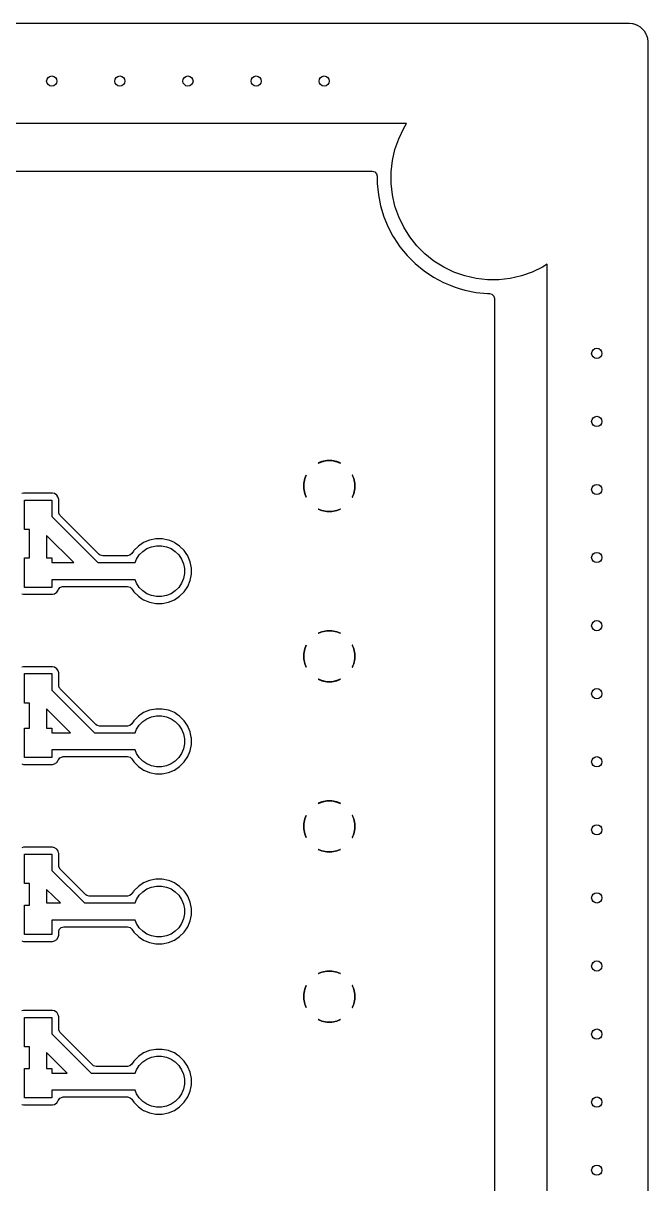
# Model space of a CAD drawing. Header units: inches. Extents: x 2.12 to 6.02, y -5.78 to -1.88.
# Drawn here: x 5.296 to 6.018, y -3.219 to -1.876 of the extents above; entities that cross this region are included whole.
import ezdxf

# ---------------------------------------------------------------- set-up
doc = ezdxf.new("R2010")
doc.units = ezdxf.units.IN
doc.header["$MEASUREMENT"] = 0
doc.layers.add('B.Cu', color=153, linetype='CONTINUOUS', true_color=0x4d7fc4)

msp = doc.modelspace()

# ---------------------------------------------------------------- linework, layer by layer
at = {"layer": 'B.Cu', "linetype": 'CONTINUOUS'}
for p, q in [((2.1382, -1.876), (5.9957, -1.876)), ((5.9957, -1.876), (5.9959, -1.876)), ((5.9959, -1.876), (5.9962, -1.876)), ((5.9962, -1.876), (5.9965, -1.876)), ((5.9965, -1.876), (6.0001, -1.8765)), ((6.0001, -1.8765), (6.0006, -1.8765)), ((6.0006, -1.8765), (6.0011, -1.8767)), ((6.0011, -1.8767), (6.0017, -1.8768)), ((6.0017, -1.8768), (6.0047, -1.8779)), ((6.0047, -1.8779), (6.0052, -1.8781)), ((6.0052, -1.8781), (6.0057, -1.8783)), ((6.0057, -1.8783), (6.0061, -1.8786)), ((6.0061, -1.8786), (6.0089, -1.8803)), ((6.0089, -1.8803), (6.0093, -1.8806)), ((6.0093, -1.8806), (6.0097, -1.8809)), ((6.0097, -1.8809), (6.0101, -1.8813)), ((6.0101, -1.8813), (6.0124, -1.8836)), ((6.0124, -1.8836), (6.0128, -1.884)), ((6.0128, -1.884), (6.0131, -1.8844)), ((6.0131, -1.8844), (6.0134, -1.8848)), ((6.0134, -1.8848), (6.0151, -1.8876)), ((6.0151, -1.8876), (6.0154, -1.888)), ((6.0154, -1.888), (6.0156, -1.8885)), ((6.0156, -1.8885), (6.0158, -1.889)), ((6.0158, -1.889), (6.0169, -1.892)), ((6.0169, -1.892), (6.017, -1.8926)), ((6.017, -1.8926), (6.0172, -1.8931)), ((6.0172, -1.8931), (6.0172, -1.8936)), ((6.0172, -1.8936), (6.0177, -1.8972)), ((6.0177, -1.8972), (6.0177, -1.8975)), ((6.0177, -1.8975), (6.0177, -1.8978)), ((6.0177, -1.8978), (6.0177, -1.898)), ((6.0177, -1.898), (6.0177, -5.7555)), ((5.739, -1.9921), (2.3948, -1.9921)), ((5.7298, -2.0096), (5.7356, -1.9976)), ((5.7356, -1.9976), (5.739, -1.9921)), ((5.7254, -2.0221), (5.7298, -2.0096)), ((5.7225, -2.035), (5.7254, -2.0221)), ((5.721, -2.0481), (5.7225, -2.035)), ((2.4347, -2.0472), (5.6992, -2.0472)), ((5.6992, -2.0472), (5.7021, -2.048)), ((5.7021, -2.048), (5.7043, -2.0502)), ((5.7043, -2.0502), (5.7051, -2.0531)), ((5.7051, -2.0531), (5.7051, -2.0613)), ((5.721, -2.0614), (5.721, -2.0481)), ((5.7051, -2.0613), (5.7063, -2.0744)), ((5.7225, -2.0745), (5.721, -2.0614)), ((5.7063, -2.0744), (5.7063, -2.0744)), ((5.7063, -2.0744), (5.7089, -2.0873)), ((5.7254, -2.0875), (5.7225, -2.0745)), ((5.7089, -2.0873), (5.7089, -2.0873)), ((5.7089, -2.0873), (5.7127, -2.0999)), ((5.7298, -2.1), (5.7254, -2.0875)), ((5.7127, -2.0999), (5.7127, -2.0999)), ((5.7127, -2.0999), (5.7178, -2.1121)), ((5.7356, -2.1119), (5.7298, -2.1)), ((5.7178, -2.1121), (5.7178, -2.1121)), ((5.7178, -2.1121), (5.7232, -2.1223)), ((5.7426, -2.1231), (5.7356, -2.1119)), ((5.7232, -2.1223), (5.724, -2.1237)), ((5.724, -2.1237), (5.7313, -2.1346)), ((5.7509, -2.1335), (5.7426, -2.1231)), ((5.7602, -2.1428), (5.7509, -2.1335)), ((5.7313, -2.1346), (5.7396, -2.1448)), ((5.7396, -2.1448), (5.7489, -2.1541)), ((5.7706, -2.1511), (5.7602, -2.1428)), ((5.7489, -2.1541), (5.7591, -2.1624)), ((5.7818, -2.1581), (5.7706, -2.1511)), ((5.7937, -2.1639), (5.7818, -2.1581)), ((5.8961, -2.1581), (5.8841, -2.1639)), ((5.9016, -2.1547), (5.8961, -2.1581)), ((5.9016, -5.4989), (5.9016, -2.1547)), ((5.7591, -2.1624), (5.77, -2.1697)), ((5.77, -2.1697), (5.77, -2.1697)), ((5.77, -2.1697), (5.7816, -2.1759)), ((5.8062, -2.1683), (5.7937, -2.1639)), ((5.8192, -2.1712), (5.8062, -2.1683)), ((5.8323, -2.1727), (5.8192, -2.1712)), ((5.8456, -2.1727), (5.8323, -2.1727)), ((5.8587, -2.1712), (5.8456, -2.1727)), ((5.8716, -2.1683), (5.8587, -2.1712)), ((5.8841, -2.1639), (5.8716, -2.1683)), ((5.7816, -2.1759), (5.7816, -2.1759)), ((5.7816, -2.1759), (5.7816, -2.1759)), ((5.7816, -2.1759), (5.7892, -2.1791)), ((5.7892, -2.1791), (5.7938, -2.181)), ((5.7938, -2.181), (5.7938, -2.181)), ((5.7938, -2.181), (5.7938, -2.181)), ((5.7938, -2.181), (5.7997, -2.1828)), ((5.7997, -2.1828), (5.8064, -2.1848)), ((5.8064, -2.1848), (5.8064, -2.1848)), ((5.8064, -2.1848), (5.8064, -2.1848)), ((5.8064, -2.1848), (5.8193, -2.1874)), ((5.8193, -2.1874), (5.8324, -2.1886)), ((5.8324, -2.1886), (5.8324, -2.1886)), ((5.8324, -2.1886), (5.8347, -2.1886)), ((5.8347, -2.1886), (5.8376, -2.1894)), ((5.8376, -2.1894), (5.8398, -2.1916)), ((5.8398, -2.1916), (5.8406, -2.1945)), ((5.8406, -2.1945), (5.8406, -3.5181)), ((5.641, -2.383), (5.6368, -2.3847)), ((5.6368, -2.3847), (5.637, -2.3848)), ((5.637, -2.3848), (5.641, -2.3832)), ((5.6467, -2.3819), (5.641, -2.383)), ((5.641, -2.3832), (5.6467, -2.382)), ((5.641, -2.383), (5.641, -2.383)), ((5.6525, -2.3819), (5.6467, -2.3819)), ((5.6467, -2.382), (5.6525, -2.382)), ((5.6582, -2.383), (5.6525, -2.3819)), ((5.6525, -2.382), (5.6582, -2.3832)), ((5.6624, -2.3847), (5.6582, -2.383)), ((5.6582, -2.383), (5.6582, -2.383)), ((5.6582, -2.3832), (5.6623, -2.3848)), ((5.6623, -2.3848), (5.6624, -2.3847)), ((5.6624, -2.3847), (5.6624, -2.3847)), ((5.6212, -2.4028), (5.6201, -2.4085)), ((5.6202, -2.4085), (5.6214, -2.4028)), ((5.6229, -2.3987), (5.6212, -2.4028)), ((5.6212, -2.4028), (5.6212, -2.4028)), ((5.6214, -2.4028), (5.623, -2.3988)), ((5.623, -2.3988), (5.6229, -2.3987)), ((5.6763, -2.3987), (5.6762, -2.3988)), ((5.6762, -2.3988), (5.6779, -2.4028)), ((5.678, -2.4028), (5.6763, -2.3987)), ((5.6779, -2.4028), (5.679, -2.4085)), ((5.6791, -2.4085), (5.678, -2.4028)), ((5.6201, -2.4085), (5.6201, -2.4143)), ((5.6201, -2.4143), (5.6212, -2.42)), ((5.6202, -2.4143), (5.6202, -2.4085)), ((5.6214, -2.42), (5.6202, -2.4143)), ((5.679, -2.4143), (5.6779, -2.42)), ((5.678, -2.42), (5.6791, -2.4143)), ((5.679, -2.4085), (5.679, -2.4143)), ((5.6791, -2.4143), (5.6791, -2.4085)), ((5.2963, -2.4197), (5.294, -2.4202)), ((5.3296, -2.4197), (5.2963, -2.4197)), ((5.2971, -2.4617), (5.2971, -2.4276)), ((5.2971, -2.4276), (5.3289, -2.4276)), ((5.3289, -2.4276), (5.3289, -2.4468)), ((5.3319, -2.4202), (5.3296, -2.4197)), ((5.3345, -2.4219), (5.3319, -2.4202)), ((5.3319, -2.4202), (5.3319, -2.4202)), ((5.3357, -2.4237), (5.3345, -2.4219)), ((5.3363, -2.4246), (5.3357, -2.4237)), ((5.3368, -2.4269), (5.3363, -2.4246)), ((5.3368, -2.4411), (5.3368, -2.4269)), ((5.6212, -2.42), (5.6212, -2.42)), ((5.6212, -2.42), (5.6229, -2.4242)), ((5.623, -2.4241), (5.6214, -2.42)), ((5.6229, -2.4242), (5.623, -2.4241)), ((5.6229, -2.4242), (5.6229, -2.4242)), ((5.6779, -2.42), (5.6762, -2.4241)), ((5.6762, -2.4241), (5.6763, -2.4242)), ((5.6763, -2.4242), (5.678, -2.42)), ((5.6763, -2.4242), (5.6763, -2.4242)), ((5.678, -2.42), (5.678, -2.42)), ((5.337, -2.4426), (5.3368, -2.4411)), ((5.3373, -2.4433), (5.337, -2.4426)), ((5.3375, -2.4441), (5.3373, -2.4433)), ((5.637, -2.438), (5.6368, -2.4381)), ((5.6368, -2.4381), (5.641, -2.4398)), ((5.641, -2.4397), (5.637, -2.438)), ((5.6467, -2.4408), (5.641, -2.4397)), ((5.641, -2.4398), (5.6467, -2.4409)), ((5.6525, -2.4408), (5.6467, -2.4408)), ((5.6467, -2.4409), (5.6525, -2.4409)), ((5.6582, -2.4397), (5.6525, -2.4408)), ((5.6525, -2.4409), (5.6582, -2.4398)), ((5.6623, -2.438), (5.6582, -2.4397)), ((5.6582, -2.4398), (5.6624, -2.4381)), ((5.6582, -2.4398), (5.6582, -2.4398)), ((5.6624, -2.4381), (5.6623, -2.438)), ((5.6624, -2.4381), (5.6624, -2.4381)), ((5.3289, -2.4468), (5.382, -2.5)), ((5.3381, -2.4446), (5.3375, -2.4441)), ((5.3385, -2.4453), (5.3381, -2.4446)), ((5.3836, -2.4904), (5.3385, -2.4453)), ((5.3031, -2.4617), (5.2971, -2.4617)), ((5.3031, -2.4946), (5.3031, -2.4617)), ((5.3542, -2.5), (5.3228, -2.4686)), ((5.3228, -2.4686), (5.3228, -2.4946)), ((5.4289, -2.4808), (5.4237, -2.486)), ((5.435, -2.4767), (5.4289, -2.4808)), ((5.4289, -2.4808), (5.4289, -2.4808)), ((5.4418, -2.4739), (5.435, -2.4767)), ((5.435, -2.4767), (5.435, -2.4767)), ((5.4388, -2.4838), (5.4442, -2.4816)), ((5.4491, -2.4724), (5.4418, -2.4739)), ((5.4442, -2.4816), (5.4499, -2.4805)), ((5.4564, -2.4724), (5.4491, -2.4724)), ((5.4499, -2.4805), (5.4557, -2.4805)), ((5.4557, -2.4805), (5.4613, -2.4816)), ((5.4637, -2.4739), (5.4564, -2.4724)), ((5.4613, -2.4816), (5.4667, -2.4838)), ((5.4651, -2.4744), (5.4637, -2.4739)), ((5.4637, -2.4739), (5.4637, -2.4739)), ((5.4637, -2.4739), (5.4637, -2.4739)), ((5.4705, -2.4767), (5.4651, -2.4744)), ((5.4716, -2.4774), (5.4705, -2.4767)), ((5.4705, -2.4767), (5.4705, -2.4767)), ((5.4766, -2.4808), (5.4716, -2.4774)), ((5.4818, -2.486), (5.4766, -2.4808)), ((5.2971, -2.5286), (5.2971, -2.4946)), ((5.2971, -2.4946), (5.3031, -2.4946)), ((5.3228, -2.4946), (5.3289, -2.4946)), ((5.3289, -2.4946), (5.3289, -2.5)), ((5.3848, -2.4913), (5.3836, -2.4904)), ((5.3877, -2.4921), (5.3848, -2.4913)), ((5.4165, -2.4921), (5.3877, -2.4921)), ((5.4191, -2.4915), (5.4165, -2.4921)), ((5.4213, -2.4895), (5.4191, -2.4915)), ((5.4214, -2.4894), (5.4213, -2.4895)), ((5.4232, -2.4867), (5.4214, -2.4894)), ((5.4237, -2.486), (5.4232, -2.4867)), ((5.4237, -2.486), (5.4237, -2.486)), ((5.425, -2.5), (5.4267, -2.4959)), ((5.4267, -2.4959), (5.4299, -2.4911)), ((5.4299, -2.4911), (5.434, -2.487)), ((5.434, -2.487), (5.4388, -2.4838)), ((5.4667, -2.4838), (5.4715, -2.487)), ((5.4715, -2.487), (5.4756, -2.4911)), ((5.4756, -2.4911), (5.4788, -2.4959)), ((5.4788, -2.4959), (5.481, -2.5013)), ((5.4841, -2.4894), (5.4818, -2.486)), ((5.4859, -2.4921), (5.4841, -2.4894)), ((5.4864, -2.4933), (5.4859, -2.4921)), ((5.4859, -2.4921), (5.4859, -2.4921)), ((5.4887, -2.4989), (5.4864, -2.4933)), ((5.3289, -2.5), (5.3542, -2.5)), ((5.382, -2.5), (5.425, -2.5)), ((5.481, -2.5013), (5.4821, -2.5069)), ((5.4821, -2.5069), (5.4821, -2.5127)), ((5.4902, -2.5062), (5.4887, -2.4989)), ((5.4902, -2.5135), (5.4902, -2.5062)), ((5.378, -2.5197), (5.3289, -2.5197)), ((5.3289, -2.5197), (5.3289, -2.5286)), ((5.425, -2.5197), (5.378, -2.5197)), ((5.4267, -2.5238), (5.425, -2.5197)), ((5.4299, -2.5286), (5.4267, -2.5238)), ((5.4788, -2.5238), (5.4756, -2.5286)), ((5.481, -2.5184), (5.4788, -2.5238)), ((5.4821, -2.5127), (5.481, -2.5184)), ((5.4859, -2.5276), (5.4887, -2.5208)), ((5.4887, -2.5208), (5.4902, -2.5135)), ((5.294, -2.536), (5.2963, -2.5365)), ((5.2963, -2.5365), (5.3296, -2.5365)), ((5.3289, -2.5286), (5.2971, -2.5286)), ((5.3296, -2.5365), (5.3319, -2.536)), ((5.3319, -2.536), (5.3345, -2.5343)), ((5.3345, -2.5343), (5.3363, -2.5317)), ((5.3363, -2.5317), (5.3365, -2.5312)), ((5.3363, -2.5317), (5.3363, -2.5317)), ((5.3365, -2.5312), (5.3383, -2.5288)), ((5.3383, -2.5288), (5.3411, -2.5276)), ((5.3411, -2.5276), (5.3419, -2.5276)), ((5.3419, -2.5276), (5.3756, -2.5276)), ((5.3756, -2.5276), (5.4165, -2.5276)), ((5.4165, -2.5276), (5.4194, -2.5284)), ((5.4194, -2.5284), (5.4213, -2.5302)), ((5.4213, -2.5302), (5.4237, -2.5337)), ((5.4237, -2.5337), (5.4289, -2.5389)), ((5.434, -2.5327), (5.4299, -2.5286)), ((5.4388, -2.5359), (5.434, -2.5327)), ((5.4442, -2.5381), (5.4388, -2.5359)), ((5.4667, -2.5359), (5.4613, -2.5381)), ((5.4715, -2.5327), (5.4667, -2.5359)), ((5.4756, -2.5286), (5.4715, -2.5327)), ((5.4766, -2.5389), (5.4818, -2.5337)), ((5.4818, -2.5337), (5.4859, -2.5276)), ((5.4289, -2.5389), (5.4327, -2.5415)), ((5.4327, -2.5415), (5.435, -2.543)), ((5.435, -2.543), (5.435, -2.543)), ((5.435, -2.543), (5.4359, -2.5434)), ((5.4359, -2.5434), (5.4418, -2.5458)), ((5.4418, -2.5458), (5.4491, -2.5473)), ((5.4499, -2.5392), (5.4442, -2.5381)), ((5.4491, -2.5473), (5.4564, -2.5473)), ((5.4557, -2.5392), (5.4499, -2.5392)), ((5.4613, -2.5381), (5.4557, -2.5392)), ((5.4564, -2.5473), (5.4637, -2.5458)), ((5.4637, -2.5458), (5.4705, -2.543)), ((5.4705, -2.543), (5.4766, -2.5389)), ((5.641, -2.5799), (5.6368, -2.5816)), ((5.6368, -2.5816), (5.637, -2.5817)), ((5.637, -2.5817), (5.641, -2.58)), ((5.6467, -2.5787), (5.641, -2.5799)), ((5.641, -2.58), (5.6467, -2.5789)), ((5.641, -2.5799), (5.641, -2.5799)), ((5.6525, -2.5787), (5.6467, -2.5787)), ((5.6467, -2.5789), (5.6525, -2.5789)), ((5.6582, -2.5799), (5.6525, -2.5787)), ((5.6525, -2.5789), (5.6582, -2.58)), ((5.6624, -2.5816), (5.6582, -2.5799)), ((5.6582, -2.5799), (5.6582, -2.5799)), ((5.6582, -2.58), (5.6623, -2.5817)), ((5.6623, -2.5817), (5.6624, -2.5816)), ((5.6624, -2.5816), (5.6624, -2.5816)), ((5.6212, -2.5997), (5.6201, -2.6054)), ((5.6202, -2.6054), (5.6214, -2.5997)), ((5.6229, -2.5955), (5.6212, -2.5997)), ((5.6212, -2.5997), (5.6212, -2.5997)), ((5.6214, -2.5997), (5.623, -2.5956)), ((5.623, -2.5956), (5.6229, -2.5955)), ((5.6763, -2.5955), (5.6762, -2.5956)), ((5.6762, -2.5956), (5.6779, -2.5997)), ((5.678, -2.5997), (5.6763, -2.5955)), ((5.6779, -2.5997), (5.679, -2.6054)), ((5.6791, -2.6054), (5.678, -2.5997)), ((5.6201, -2.6054), (5.6201, -2.6112)), ((5.6201, -2.6112), (5.6212, -2.6169)), ((5.6202, -2.6112), (5.6202, -2.6054)), ((5.6214, -2.6168), (5.6202, -2.6112)), ((5.6212, -2.6169), (5.6212, -2.6169)), ((5.6212, -2.6169), (5.6229, -2.621)), ((5.623, -2.6209), (5.6214, -2.6168)), ((5.6779, -2.6168), (5.6762, -2.6209)), ((5.6763, -2.621), (5.678, -2.6169)), ((5.679, -2.6112), (5.6779, -2.6168)), ((5.678, -2.6169), (5.6791, -2.6112)), ((5.678, -2.6169), (5.678, -2.6169)), ((5.679, -2.6054), (5.679, -2.6112)), ((5.6791, -2.6112), (5.6791, -2.6054)), ((5.2963, -2.6205), (5.294, -2.621)), ((5.3296, -2.6205), (5.2963, -2.6205)), ((5.2971, -2.6624), (5.2971, -2.6284)), ((5.2971, -2.6284), (5.3289, -2.6284)), ((5.3289, -2.6284), (5.3289, -2.6474)), ((5.3319, -2.621), (5.3296, -2.6205)), ((5.332, -2.621), (5.3319, -2.621)), ((5.3345, -2.6227), (5.332, -2.621)), ((5.3361, -2.6251), (5.3345, -2.6227)), ((5.3363, -2.6253), (5.3361, -2.6251)), ((5.3368, -2.6276), (5.3363, -2.6253)), ((5.3368, -2.6417), (5.3368, -2.6276)), ((5.6229, -2.621), (5.623, -2.6209)), ((5.6229, -2.621), (5.6229, -2.621)), ((5.6762, -2.6209), (5.6763, -2.621)), ((5.6763, -2.621), (5.6763, -2.621)), ((5.337, -2.6432), (5.3368, -2.6417)), ((5.3373, -2.6439), (5.337, -2.6432)), ((5.3375, -2.6446), (5.3373, -2.6439)), ((5.3381, -2.6452), (5.3375, -2.6446)), ((5.637, -2.6348), (5.6368, -2.6349)), ((5.6368, -2.6349), (5.641, -2.6367)), ((5.641, -2.6365), (5.637, -2.6348)), ((5.6467, -2.6377), (5.641, -2.6365)), ((5.641, -2.6367), (5.6467, -2.6378)), ((5.6525, -2.6377), (5.6467, -2.6377)), ((5.6467, -2.6378), (5.6525, -2.6378)), ((5.6582, -2.6365), (5.6525, -2.6377)), ((5.6525, -2.6378), (5.6582, -2.6367)), ((5.6623, -2.6348), (5.6582, -2.6365)), ((5.6582, -2.6367), (5.6624, -2.6349)), ((5.6582, -2.6367), (5.6582, -2.6367)), ((5.6624, -2.6349), (5.6623, -2.6348)), ((5.6624, -2.6349), (5.6624, -2.6349)), ((5.3289, -2.6474), (5.3783, -2.6969)), ((5.3385, -2.6458), (5.3381, -2.6452)), ((5.3799, -2.6872), (5.3385, -2.6458)), ((5.3031, -2.6624), (5.2971, -2.6624)), ((5.3031, -2.6914), (5.3031, -2.6624)), ((5.3505, -2.6969), (5.3228, -2.6692)), ((5.3228, -2.6692), (5.3228, -2.6914)), ((5.4418, -2.6707), (5.435, -2.6735)), ((5.4491, -2.6693), (5.4418, -2.6707)), ((5.4564, -2.6693), (5.4491, -2.6693)), ((5.4637, -2.6707), (5.4564, -2.6693)), ((5.4649, -2.6712), (5.4637, -2.6707)), ((5.4637, -2.6707), (5.4637, -2.6707)), ((5.4637, -2.6707), (5.4637, -2.6707)), ((5.4705, -2.6735), (5.4649, -2.6712)), ((5.4237, -2.6828), (5.4213, -2.6863)), ((5.4289, -2.6776), (5.4237, -2.6828)), ((5.4237, -2.6828), (5.4237, -2.6828)), ((5.435, -2.6735), (5.4289, -2.6776)), ((5.4289, -2.6776), (5.4289, -2.6776)), ((5.4299, -2.688), (5.434, -2.6839)), ((5.434, -2.6839), (5.4388, -2.6807)), ((5.435, -2.6735), (5.435, -2.6735)), ((5.4388, -2.6807), (5.4442, -2.6784)), ((5.4442, -2.6784), (5.4499, -2.6773)), ((5.4499, -2.6773), (5.4557, -2.6773)), ((5.4557, -2.6773), (5.4613, -2.6784)), ((5.4613, -2.6784), (5.4667, -2.6807)), ((5.4667, -2.6807), (5.4715, -2.6839)), ((5.4742, -2.676), (5.4705, -2.6735)), ((5.4705, -2.6735), (5.4705, -2.6735)), ((5.4715, -2.6839), (5.4756, -2.688)), ((5.4766, -2.6776), (5.4742, -2.676)), ((5.4818, -2.6828), (5.4766, -2.6776)), ((5.4838, -2.6857), (5.4818, -2.6828)), ((5.2971, -2.7254), (5.2971, -2.6914)), ((5.2971, -2.6914), (5.3031, -2.6914)), ((5.3228, -2.6914), (5.3289, -2.6914)), ((5.3289, -2.6914), (5.3289, -2.6969)), ((5.3289, -2.6969), (5.3505, -2.6969)), ((5.3783, -2.6969), (5.425, -2.6969)), ((5.3811, -2.6882), (5.3799, -2.6872)), ((5.384, -2.689), (5.3811, -2.6882)), ((5.4165, -2.689), (5.384, -2.689)), ((5.4191, -2.6884), (5.4165, -2.689)), ((5.4213, -2.6863), (5.4191, -2.6884)), ((5.425, -2.6969), (5.4267, -2.6928)), ((5.4267, -2.6928), (5.4299, -2.688)), ((5.4756, -2.688), (5.4788, -2.6928)), ((5.4788, -2.6928), (5.481, -2.6981)), ((5.481, -2.6981), (5.4821, -2.7038)), ((5.4859, -2.689), (5.4838, -2.6857)), ((5.4865, -2.6903), (5.4859, -2.689)), ((5.4859, -2.689), (5.4859, -2.689)), ((5.4887, -2.6958), (5.4865, -2.6903)), ((5.4892, -2.6979), (5.4887, -2.6958)), ((5.49, -2.702), (5.4892, -2.6979)), ((5.4821, -2.7096), (5.481, -2.7153)), ((5.4821, -2.7038), (5.4821, -2.7096)), ((5.4887, -2.7176), (5.4902, -2.7104)), ((5.4902, -2.703), (5.49, -2.702)), ((5.4902, -2.7104), (5.4902, -2.703)), ((5.3743, -2.7165), (5.3289, -2.7165)), ((5.3289, -2.7165), (5.3289, -2.7254)), ((5.3383, -2.7256), (5.3411, -2.7245)), ((5.3411, -2.7245), (5.3419, -2.7244)), ((5.3419, -2.7244), (5.3719, -2.7244)), ((5.3719, -2.7244), (5.4165, -2.7244)), ((5.425, -2.7165), (5.3743, -2.7165)), ((5.4165, -2.7244), (5.4194, -2.7252)), ((5.4194, -2.7252), (5.4213, -2.727)), ((5.4267, -2.7206), (5.425, -2.7165)), ((5.4299, -2.7254), (5.4267, -2.7206)), ((5.4788, -2.7206), (5.4756, -2.7254)), ((5.481, -2.7153), (5.4788, -2.7206)), ((5.4818, -2.7305), (5.4859, -2.7244)), ((5.4859, -2.7244), (5.4887, -2.7176)), ((5.294, -2.7329), (5.2963, -2.7333)), ((5.2963, -2.7333), (5.3296, -2.7333)), ((5.3289, -2.7254), (5.2971, -2.7254)), ((5.3296, -2.7333), (5.3319, -2.7329)), ((5.3319, -2.7329), (5.3345, -2.7311)), ((5.3345, -2.7311), (5.3363, -2.7285)), ((5.3363, -2.7285), (5.3365, -2.7281)), ((5.3363, -2.7285), (5.3363, -2.7285)), ((5.3365, -2.7281), (5.3383, -2.7256)), ((5.4213, -2.727), (5.4237, -2.7305)), ((5.4237, -2.7305), (5.4289, -2.7358)), ((5.4289, -2.7358), (5.4328, -2.7384)), ((5.434, -2.7295), (5.4299, -2.7254)), ((5.4328, -2.7384), (5.435, -2.7399)), ((5.4388, -2.7327), (5.434, -2.7295)), ((5.4442, -2.7349), (5.4388, -2.7327)), ((5.4499, -2.7361), (5.4442, -2.7349)), ((5.4557, -2.7361), (5.4499, -2.7361)), ((5.4613, -2.7349), (5.4557, -2.7361)), ((5.4667, -2.7327), (5.4613, -2.7349)), ((5.4715, -2.7295), (5.4667, -2.7327)), ((5.4705, -2.7399), (5.4766, -2.7358)), ((5.4756, -2.7254), (5.4715, -2.7295)), ((5.4766, -2.7358), (5.4818, -2.7305)), ((5.435, -2.7399), (5.435, -2.7399)), ((5.435, -2.7399), (5.4351, -2.7399)), ((5.4351, -2.7399), (5.4418, -2.7427)), ((5.4418, -2.7427), (5.4491, -2.7441)), ((5.4491, -2.7441), (5.4564, -2.7441)), ((5.4564, -2.7441), (5.4637, -2.7427)), ((5.4637, -2.7427), (5.4705, -2.7399)), ((5.641, -2.7767), (5.6368, -2.7784)), ((5.6368, -2.7784), (5.637, -2.7786)), ((5.637, -2.7786), (5.641, -2.7769)), ((5.6467, -2.7756), (5.641, -2.7767)), ((5.641, -2.7769), (5.6467, -2.7757)), ((5.641, -2.7767), (5.641, -2.7767)), ((5.6525, -2.7756), (5.6467, -2.7756)), ((5.6467, -2.7757), (5.6525, -2.7757)), ((5.6582, -2.7767), (5.6525, -2.7756)), ((5.6525, -2.7757), (5.6582, -2.7769)), ((5.6624, -2.7784), (5.6582, -2.7767)), ((5.6582, -2.7767), (5.6582, -2.7767)), ((5.6582, -2.7769), (5.6623, -2.7786)), ((5.6623, -2.7786), (5.6624, -2.7784)), ((5.6624, -2.7784), (5.6624, -2.7784)), ((5.6229, -2.7924), (5.6212, -2.7965)), ((5.623, -2.7925), (5.6229, -2.7924)), ((5.6763, -2.7924), (5.6762, -2.7925)), ((5.678, -2.7965), (5.6763, -2.7924)), ((5.6212, -2.7965), (5.6201, -2.8022)), ((5.6201, -2.8022), (5.6201, -2.808)), ((5.6202, -2.8022), (5.6214, -2.7965)), ((5.6202, -2.808), (5.6202, -2.8022)), ((5.6212, -2.7965), (5.6212, -2.7965)), ((5.6214, -2.7965), (5.623, -2.7925)), ((5.6762, -2.7925), (5.6779, -2.7965)), ((5.6779, -2.7965), (5.679, -2.8022)), ((5.6791, -2.8022), (5.678, -2.7965)), ((5.679, -2.8022), (5.679, -2.808)), ((5.6791, -2.808), (5.6791, -2.8022)), ((5.6201, -2.808), (5.6212, -2.8137)), ((5.6214, -2.8137), (5.6202, -2.808)), ((5.6212, -2.8137), (5.6212, -2.8137)), ((5.6212, -2.8137), (5.6229, -2.8179)), ((5.623, -2.8178), (5.6214, -2.8137)), ((5.6229, -2.8179), (5.623, -2.8178)), ((5.6229, -2.8179), (5.6229, -2.8179)), ((5.6779, -2.8137), (5.6762, -2.8178)), ((5.6762, -2.8178), (5.6763, -2.8179)), ((5.6763, -2.8179), (5.678, -2.8137)), ((5.6763, -2.8179), (5.6763, -2.8179)), ((5.679, -2.808), (5.6779, -2.8137)), ((5.678, -2.8137), (5.6791, -2.808)), ((5.678, -2.8137), (5.678, -2.8137)), ((5.2963, -2.8292), (5.294, -2.8297)), ((5.3296, -2.8292), (5.2963, -2.8292)), ((5.3319, -2.8297), (5.3296, -2.8292)), ((5.3345, -2.8314), (5.3319, -2.8297)), ((5.3319, -2.8297), (5.3319, -2.8297)), ((5.3357, -2.8331), (5.3345, -2.8314)), ((5.3345, -2.8314), (5.3345, -2.8314)), ((5.637, -2.8317), (5.6368, -2.8318)), ((5.6368, -2.8318), (5.641, -2.8335)), ((5.641, -2.8334), (5.637, -2.8317)), ((5.6623, -2.8317), (5.6582, -2.8334)), ((5.6582, -2.8335), (5.6624, -2.8318)), ((5.6624, -2.8318), (5.6623, -2.8317)), ((5.6624, -2.8318), (5.6624, -2.8318)), ((5.2971, -2.8711), (5.2971, -2.8371)), ((5.2971, -2.8371), (5.3289, -2.8371)), ((5.3289, -2.8371), (5.3289, -2.856)), ((5.3363, -2.834), (5.3357, -2.8331)), ((5.3357, -2.8331), (5.3357, -2.8331)), ((5.3366, -2.8356), (5.3363, -2.834)), ((5.3363, -2.834), (5.3363, -2.834)), ((5.3368, -2.8363), (5.3366, -2.8356)), ((5.3368, -2.8503), (5.3368, -2.8363)), ((5.6467, -2.8345), (5.641, -2.8334)), ((5.641, -2.8335), (5.6467, -2.8346)), ((5.6525, -2.8345), (5.6467, -2.8345)), ((5.6467, -2.8346), (5.6525, -2.8346)), ((5.6582, -2.8334), (5.6525, -2.8345)), ((5.6525, -2.8346), (5.6582, -2.8335)), ((5.6582, -2.8335), (5.6582, -2.8335)), ((5.3289, -2.856), (5.3665, -2.8937)), ((5.337, -2.8519), (5.3368, -2.8503)), ((5.3385, -2.8545), (5.337, -2.8519)), ((5.3681, -2.8841), (5.3385, -2.8545)), ((5.3031, -2.8711), (5.2971, -2.8711)), ((5.3031, -2.8961), (5.3031, -2.8711)), ((5.435, -2.8704), (5.4289, -2.8745)), ((5.4418, -2.8676), (5.435, -2.8704)), ((5.435, -2.8704), (5.435, -2.8704)), ((5.4491, -2.8661), (5.4418, -2.8676)), ((5.4564, -2.8661), (5.4491, -2.8661)), ((5.4637, -2.8676), (5.4564, -2.8661)), ((5.4651, -2.8681), (5.4637, -2.8676)), ((5.4637, -2.8676), (5.4637, -2.8676)), ((5.4637, -2.8676), (5.4637, -2.8676)), ((5.4705, -2.8704), (5.4651, -2.8681)), ((5.4727, -2.8719), (5.4705, -2.8704)), ((5.4705, -2.8704), (5.4705, -2.8704)), ((5.4766, -2.8745), (5.4727, -2.8719)), ((5.3387, -2.8937), (5.3228, -2.8779)), ((5.3228, -2.8779), (5.3228, -2.8937)), ((5.3693, -2.885), (5.3681, -2.8841)), ((5.3722, -2.8858), (5.3693, -2.885)), ((5.4165, -2.8858), (5.3722, -2.8858)), ((5.4191, -2.8852), (5.4165, -2.8858)), ((5.4213, -2.8832), (5.4191, -2.8852)), ((5.4215, -2.8829), (5.4213, -2.8832)), ((5.4232, -2.8804), (5.4215, -2.8829)), ((5.4237, -2.8797), (5.4232, -2.8804)), ((5.4289, -2.8745), (5.4237, -2.8797)), ((5.4237, -2.8797), (5.4237, -2.8797)), ((5.4267, -2.8896), (5.4299, -2.8848)), ((5.4289, -2.8745), (5.4289, -2.8745)), ((5.4299, -2.8848), (5.434, -2.8807)), ((5.434, -2.8807), (5.4388, -2.8775)), ((5.4388, -2.8775), (5.4442, -2.8753)), ((5.4442, -2.8753), (5.4499, -2.8742)), ((5.4499, -2.8742), (5.4557, -2.8742)), ((5.4557, -2.8742), (5.4613, -2.8753)), ((5.4613, -2.8753), (5.4667, -2.8775)), ((5.4667, -2.8775), (5.4715, -2.8807)), ((5.4715, -2.8807), (5.4756, -2.8848)), ((5.4756, -2.8848), (5.4788, -2.8896)), ((5.4818, -2.8797), (5.4766, -2.8745)), ((5.4837, -2.8825), (5.4818, -2.8797)), ((5.4859, -2.8858), (5.4837, -2.8825)), ((5.4887, -2.8926), (5.4859, -2.8858)), ((5.4859, -2.8858), (5.4859, -2.8858)), ((5.2971, -2.9302), (5.2971, -2.8961)), ((5.2971, -2.8961), (5.3031, -2.8961)), ((5.3228, -2.8937), (5.3387, -2.8937)), ((5.3665, -2.8937), (5.425, -2.8937)), ((5.425, -2.8937), (5.4267, -2.8896)), ((5.4788, -2.8896), (5.481, -2.895)), ((5.481, -2.895), (5.4821, -2.9006)), ((5.4902, -2.8999), (5.4887, -2.8926)), ((5.481, -2.9121), (5.4788, -2.9175)), ((5.4821, -2.9064), (5.481, -2.9121)), ((5.4821, -2.9006), (5.4821, -2.9064)), ((5.4887, -2.9145), (5.4902, -2.9072)), ((5.4902, -2.9072), (5.4902, -2.8999)), ((5.3624, -2.9134), (5.3289, -2.9134)), ((5.3289, -2.9134), (5.3289, -2.9302)), ((5.3368, -2.9271), (5.3375, -2.9242)), ((5.3375, -2.9242), (5.3397, -2.9221)), ((5.3397, -2.9221), (5.3426, -2.9213)), ((5.3426, -2.9213), (5.3601, -2.9213)), ((5.3601, -2.9213), (5.4165, -2.9213)), ((5.425, -2.9134), (5.3624, -2.9134)), ((5.4165, -2.9213), (5.4194, -2.9221)), ((5.4194, -2.9221), (5.4213, -2.9239)), ((5.4213, -2.9239), (5.4237, -2.9274)), ((5.4267, -2.9175), (5.425, -2.9134)), ((5.4299, -2.9223), (5.4267, -2.9175)), ((5.434, -2.9264), (5.4299, -2.9223)), ((5.4388, -2.9296), (5.434, -2.9264)), ((5.4715, -2.9264), (5.4667, -2.9296)), ((5.4756, -2.9223), (5.4715, -2.9264)), ((5.4788, -2.9175), (5.4756, -2.9223)), ((5.4818, -2.9274), (5.4859, -2.9213)), ((5.4859, -2.9213), (5.4887, -2.9145)), ((5.294, -2.9376), (5.2963, -2.9381)), ((5.2963, -2.9381), (5.3296, -2.9381)), ((5.3289, -2.9302), (5.2971, -2.9302)), ((5.3296, -2.9381), (5.3319, -2.9376)), ((5.3319, -2.9376), (5.3345, -2.9358)), ((5.3345, -2.9358), (5.3363, -2.9332)), ((5.3363, -2.9332), (5.3368, -2.9309)), ((5.3368, -2.9309), (5.3368, -2.9271)), ((5.4237, -2.9274), (5.4289, -2.9326)), ((5.4289, -2.9326), (5.4308, -2.9339)), ((5.4308, -2.9339), (5.435, -2.9367)), ((5.435, -2.9367), (5.435, -2.9367)), ((5.435, -2.9367), (5.4369, -2.9375)), ((5.4369, -2.9375), (5.4418, -2.9395)), ((5.4442, -2.9318), (5.4388, -2.9296)), ((5.4418, -2.9395), (5.4491, -2.941)), ((5.4499, -2.9329), (5.4442, -2.9318)), ((5.4557, -2.9329), (5.4499, -2.9329)), ((5.4613, -2.9318), (5.4557, -2.9329)), ((5.4564, -2.941), (5.4637, -2.9395)), ((5.4667, -2.9296), (5.4613, -2.9318)), ((5.4637, -2.9395), (5.4705, -2.9367)), ((5.4705, -2.9367), (5.4766, -2.9326)), ((5.4766, -2.9326), (5.4818, -2.9274)), ((5.4491, -2.941), (5.4564, -2.941)), ((5.641, -2.9736), (5.6368, -2.9753)), ((5.6368, -2.9753), (5.637, -2.9754)), ((5.637, -2.9754), (5.641, -2.9737)), ((5.6467, -2.9724), (5.641, -2.9736)), ((5.641, -2.9737), (5.6467, -2.9726)), ((5.641, -2.9736), (5.641, -2.9736)), ((5.6525, -2.9724), (5.6467, -2.9724)), ((5.6467, -2.9726), (5.6525, -2.9726)), ((5.6582, -2.9736), (5.6525, -2.9724)), ((5.6525, -2.9726), (5.6582, -2.9737)), ((5.6624, -2.9753), (5.6582, -2.9736)), ((5.6582, -2.9736), (5.6582, -2.9736)), ((5.6582, -2.9737), (5.6623, -2.9754)), ((5.6623, -2.9754), (5.6624, -2.9753)), ((5.6624, -2.9753), (5.6624, -2.9753)), ((5.6212, -2.9934), (5.6201, -2.9991)), ((5.6202, -2.9991), (5.6214, -2.9934)), ((5.6229, -2.9892), (5.6212, -2.9934)), ((5.6212, -2.9934), (5.6212, -2.9934)), ((5.6214, -2.9934), (5.623, -2.9893)), ((5.623, -2.9893), (5.6229, -2.9892)), ((5.6763, -2.9892), (5.6762, -2.9893)), ((5.6762, -2.9893), (5.6779, -2.9934)), ((5.678, -2.9934), (5.6763, -2.9892)), ((5.6779, -2.9934), (5.679, -2.9991)), ((5.6791, -2.9991), (5.678, -2.9934)), ((5.6201, -2.9991), (5.6201, -3.0049)), ((5.6201, -3.0049), (5.6212, -3.0106)), ((5.6202, -3.0049), (5.6202, -2.9991)), ((5.6214, -3.0105), (5.6202, -3.0049)), ((5.679, -3.0049), (5.6779, -3.0105)), ((5.678, -3.0106), (5.6791, -3.0049)), ((5.679, -2.9991), (5.679, -3.0049)), ((5.6791, -3.0049), (5.6791, -2.9991)), ((5.2963, -3.0182), (5.294, -3.0186)), ((5.3296, -3.0182), (5.2963, -3.0182)), ((5.3319, -3.0186), (5.3296, -3.0182)), ((5.3345, -3.0204), (5.3319, -3.0186)), ((5.3319, -3.0186), (5.3319, -3.0186)), ((5.3349, -3.0209), (5.3345, -3.0204)), ((5.6212, -3.0106), (5.6212, -3.0106)), ((5.6212, -3.0106), (5.6229, -3.0147)), ((5.623, -3.0146), (5.6214, -3.0105)), ((5.6229, -3.0147), (5.623, -3.0146)), ((5.6229, -3.0147), (5.6229, -3.0147)), ((5.6779, -3.0105), (5.6762, -3.0146)), ((5.6762, -3.0146), (5.6763, -3.0147)), ((5.6763, -3.0147), (5.678, -3.0106)), ((5.6763, -3.0147), (5.6763, -3.0147)), ((5.678, -3.0106), (5.678, -3.0106)), ((5.2971, -3.0601), (5.2971, -3.0261)), ((5.2971, -3.0261), (5.3289, -3.0261)), ((5.3289, -3.0261), (5.3289, -3.045)), ((5.3363, -3.023), (5.3349, -3.0209)), ((5.3368, -3.0253), (5.3363, -3.023)), ((5.3368, -3.0393), (5.3368, -3.0253)), ((5.637, -3.0285), (5.6368, -3.0286)), ((5.6368, -3.0286), (5.641, -3.0304)), ((5.641, -3.0302), (5.637, -3.0285)), ((5.6467, -3.0314), (5.641, -3.0302)), ((5.641, -3.0304), (5.6467, -3.0315)), ((5.6525, -3.0314), (5.6467, -3.0314)), ((5.6467, -3.0315), (5.6525, -3.0315)), ((5.6582, -3.0302), (5.6525, -3.0314)), ((5.6525, -3.0315), (5.6582, -3.0304)), ((5.6623, -3.0285), (5.6582, -3.0302)), ((5.6582, -3.0304), (5.6624, -3.0286)), ((5.6582, -3.0304), (5.6582, -3.0304)), ((5.6624, -3.0286), (5.6623, -3.0285)), ((5.6624, -3.0286), (5.6624, -3.0286)), ((5.3289, -3.045), (5.3744, -3.0906)), ((5.337, -3.0408), (5.3368, -3.0393)), ((5.3385, -3.0435), (5.337, -3.0408)), ((5.3759, -3.0809), (5.3385, -3.0435)), ((5.3031, -3.0601), (5.2971, -3.0601)), ((5.3031, -3.0851), (5.3031, -3.0601)), ((5.3466, -3.0906), (5.3228, -3.0668)), ((5.3228, -3.0668), (5.3228, -3.0851)), ((5.4289, -3.0713), (5.4237, -3.0765)), ((5.435, -3.0672), (5.4289, -3.0713)), ((5.4289, -3.0713), (5.4289, -3.0713)), ((5.4418, -3.0644), (5.435, -3.0672)), ((5.435, -3.0672), (5.435, -3.0672)), ((5.4388, -3.0744), (5.4442, -3.0721)), ((5.4491, -3.063), (5.4418, -3.0644)), ((5.4442, -3.0721), (5.4499, -3.071)), ((5.4564, -3.063), (5.4491, -3.063)), ((5.4499, -3.071), (5.4557, -3.071)), ((5.4557, -3.071), (5.4613, -3.0721)), ((5.4637, -3.0644), (5.4564, -3.063)), ((5.4613, -3.0721), (5.4667, -3.0744)), ((5.4646, -3.0648), (5.4637, -3.0644)), ((5.4637, -3.0644), (5.4637, -3.0644)), ((5.4637, -3.0644), (5.4637, -3.0644)), ((5.4705, -3.0672), (5.4646, -3.0648)), ((5.4742, -3.0697), (5.4705, -3.0672)), ((5.4705, -3.0672), (5.4705, -3.0672)), ((5.4766, -3.0713), (5.4742, -3.0697)), ((5.4818, -3.0765), (5.4766, -3.0713)), ((5.2971, -3.1191), (5.2971, -3.0851)), ((5.2971, -3.0851), (5.3031, -3.0851)), ((5.3228, -3.0851), (5.3289, -3.0851)), ((5.3289, -3.0851), (5.3289, -3.0906)), ((5.3772, -3.0819), (5.3759, -3.0809)), ((5.3801, -3.0827), (5.3772, -3.0819)), ((5.4165, -3.0827), (5.3801, -3.0827)), ((5.4191, -3.0821), (5.4165, -3.0827)), ((5.4213, -3.0801), (5.4191, -3.0821)), ((5.4237, -3.0765), (5.4213, -3.0801)), ((5.4237, -3.0765), (5.4237, -3.0765)), ((5.425, -3.0906), (5.4267, -3.0865)), ((5.4267, -3.0865), (5.4299, -3.0817)), ((5.4299, -3.0817), (5.434, -3.0776)), ((5.434, -3.0776), (5.4388, -3.0744)), ((5.4667, -3.0744), (5.4715, -3.0776)), ((5.4715, -3.0776), (5.4756, -3.0817)), ((5.4756, -3.0817), (5.4788, -3.0865)), ((5.4788, -3.0865), (5.481, -3.0918)), ((5.4833, -3.0788), (5.4818, -3.0765)), ((5.4859, -3.0827), (5.4833, -3.0788)), ((5.4862, -3.0833), (5.4859, -3.0827)), ((5.4859, -3.0827), (5.4859, -3.0827)), ((5.4887, -3.0895), (5.4862, -3.0833)), ((5.3289, -3.0906), (5.3466, -3.0906)), ((5.3744, -3.0906), (5.425, -3.0906)), ((5.481, -3.0918), (5.4821, -3.0975)), ((5.4821, -3.0975), (5.4821, -3.1033)), ((5.4902, -3.0967), (5.4887, -3.0895)), ((5.4902, -3.1041), (5.4902, -3.0967)), ((5.3703, -3.1102), (5.3289, -3.1102)), ((5.3289, -3.1102), (5.3289, -3.1191)), ((5.425, -3.1102), (5.3703, -3.1102)), ((5.4267, -3.1143), (5.425, -3.1102)), ((5.4299, -3.1191), (5.4267, -3.1143)), ((5.4788, -3.1143), (5.4756, -3.1191)), ((5.481, -3.109), (5.4788, -3.1143)), ((5.4821, -3.1033), (5.481, -3.109)), ((5.4859, -3.1181), (5.4887, -3.1113)), ((5.4887, -3.1113), (5.4902, -3.1041)), ((5.294, -3.1266), (5.2963, -3.127)), ((5.2963, -3.127), (5.3296, -3.127)), ((5.3289, -3.1191), (5.2971, -3.1191)), ((5.3296, -3.127), (5.3319, -3.1266)), ((5.3319, -3.1266), (5.3345, -3.1248)), ((5.3345, -3.1248), (5.3363, -3.1222)), ((5.3363, -3.1222), (5.3365, -3.1218)), ((5.3363, -3.1222), (5.3363, -3.1222)), ((5.3365, -3.1218), (5.3383, -3.1193)), ((5.3383, -3.1193), (5.3411, -3.1182)), ((5.3411, -3.1182), (5.3419, -3.1181)), ((5.3419, -3.1181), (5.368, -3.1181)), ((5.368, -3.1181), (5.4165, -3.1181)), ((5.4165, -3.1181), (5.4194, -3.1189)), ((5.4194, -3.1189), (5.4213, -3.1207)), ((5.4213, -3.1207), (5.4237, -3.1242)), ((5.4237, -3.1242), (5.4289, -3.1295)), ((5.434, -3.1232), (5.4299, -3.1191)), ((5.4388, -3.1264), (5.434, -3.1232)), ((5.4442, -3.1286), (5.4388, -3.1264)), ((5.4667, -3.1264), (5.4613, -3.1286)), ((5.4715, -3.1232), (5.4667, -3.1264)), ((5.4756, -3.1191), (5.4715, -3.1232)), ((5.4766, -3.1295), (5.4818, -3.1242)), ((5.4818, -3.1242), (5.4859, -3.1181)), ((5.4289, -3.1295), (5.4327, -3.132)), ((5.4327, -3.132), (5.435, -3.1336)), ((5.435, -3.1336), (5.435, -3.1336)), ((5.435, -3.1336), (5.437, -3.1344)), ((5.437, -3.1344), (5.4418, -3.1364)), ((5.4418, -3.1364), (5.4491, -3.1378)), ((5.4499, -3.1298), (5.4442, -3.1286)), ((5.4491, -3.1378), (5.4564, -3.1378)), ((5.4557, -3.1298), (5.4499, -3.1298)), ((5.4613, -3.1286), (5.4557, -3.1298)), ((5.4564, -3.1378), (5.4637, -3.1364)), ((5.4637, -3.1364), (5.4705, -3.1336)), ((5.4705, -3.1336), (5.4766, -3.1295))]:
    msp.add_line(p, q, dxfattribs=at)
at = {"layer": 'B.Cu'}
for centre in [(5.3288, -1.9429), (5.4075, -1.9429), (5.4862, -1.9429), (5.565, -1.9429), (5.6437, -1.9429), (5.9587, -2.2579), (5.9587, -2.3366), (5.9587, -2.4154), (5.9587, -2.4941), (5.9587, -2.5729), (5.9587, -2.6516), (5.9587, -2.7303), (5.9587, -2.8091), (5.9587, -2.8878), (5.9587, -2.9666), (5.9587, -3.0453), (5.9587, -3.124), (5.9587, -3.2028)]:
    msp.add_circle(centre, 0.00591, dxfattribs=at)

doc.saveas('drawing.dxf')
